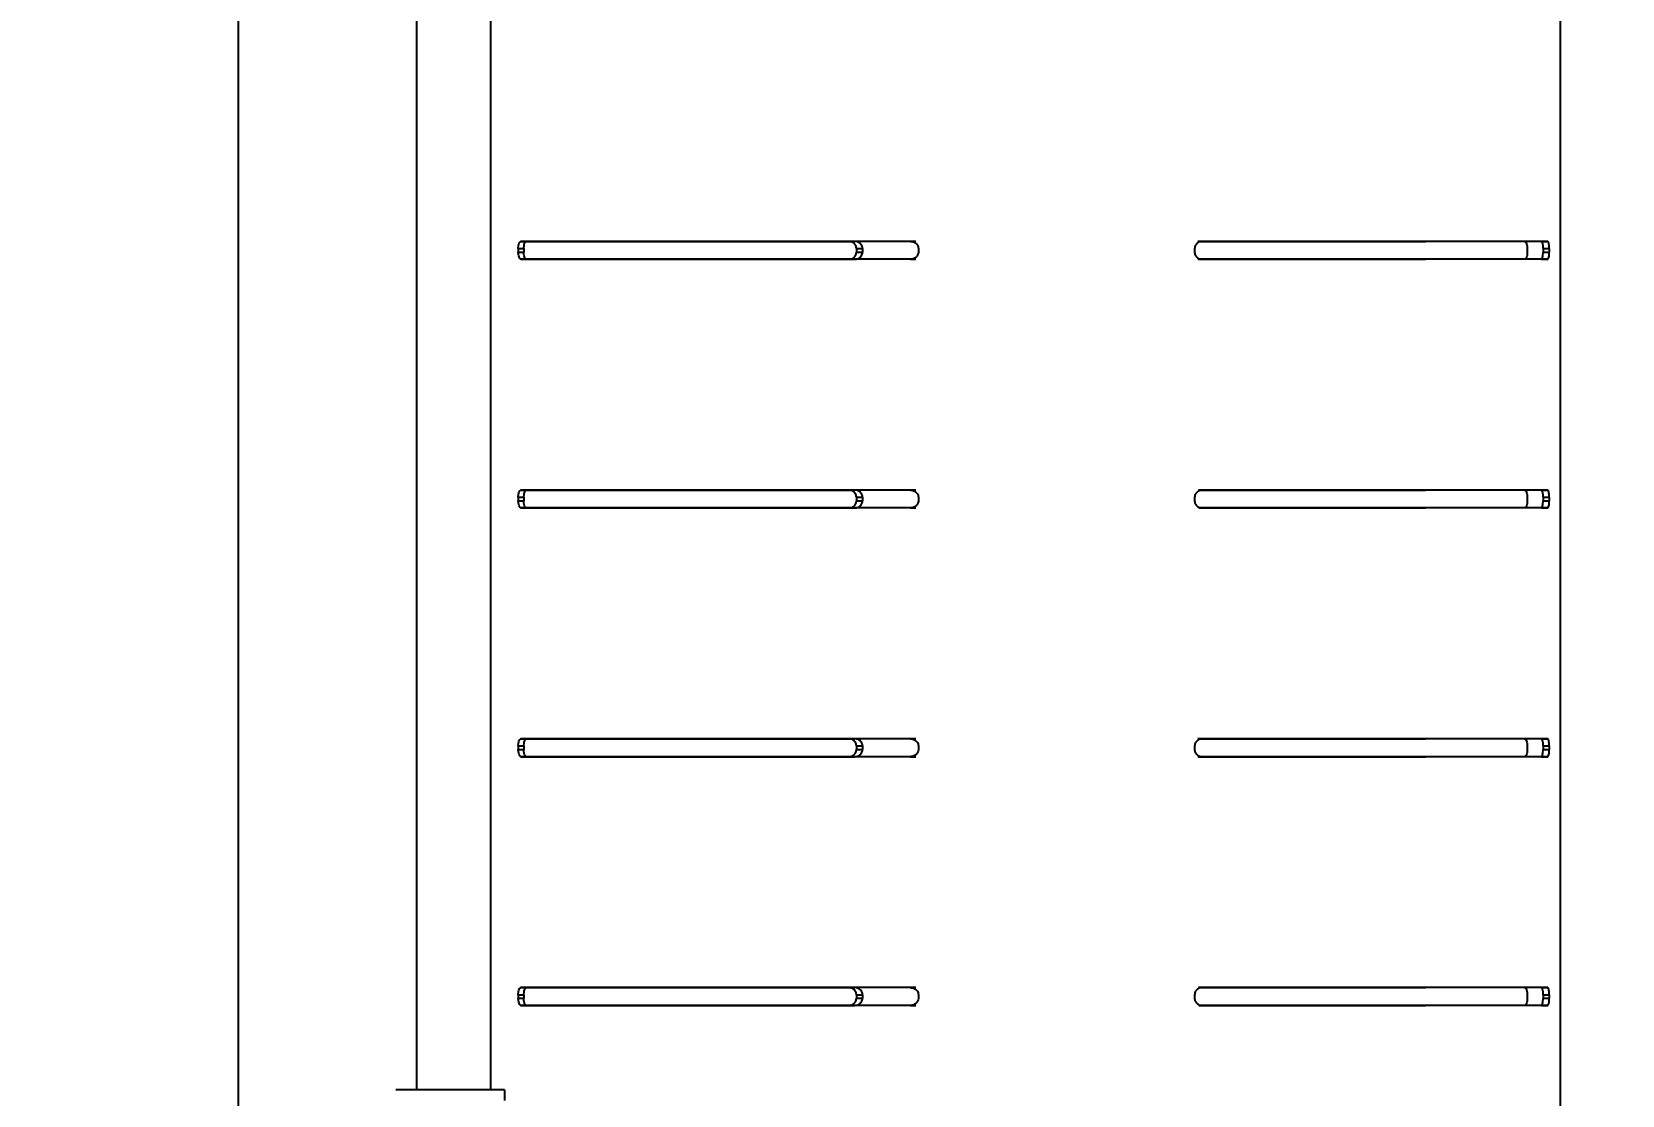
# Model space of a CAD drawing. Header units: millimetres. Extents: x 10222 to 14334, y 16216 to 21206.
# Drawn here: x 12963.2 to 13409.4, y 18390 to 18688.4 of the extents above; entities that cross this region are included whole.
import ezdxf

# ---------------------------------------------------------------- set-up
doc = ezdxf.new("R2010")
doc.units = ezdxf.units.MM
doc.header["$LTSCALE"] = 3
doc.layers.add('DomyÅ›lny', color=7, linetype='Continuous')
doc.styles.get("Standard").update_dxf_attribs({"font": 'arial.ttf'})
doc.dimstyles.new('MATEUSZ', dxfattribs={"dimtxt": 35, "dimasz": 16, "dimexe": 0.18, "dimexo": 0.0625, "dimgap": 0.09, "dimtad": 0, "dimdec": 0, "dimdsep": 46, "dimtxsty": 'Standard', "dimblk": 'DOT', "dimcen": 0.09, "dimse1": 1, "dimse2": 1, "dimadec": 0, "dimazin": 0, "dimtfac": 1, "dimtdec": 0, "dimtofl": 0, "dimtmove": 0, "dimatfit": 3, "dimfxl": 1, "dimtolj": 1, "dimtzin": 0, "dimlwd": 9, "dimlwe": 9, "dimarcsym": 0})

# ---------------------------------------------------------------- blocks, each defined once
blk = doc.blocks.new('_Dot')
at = {"color": 0, "linetype": 'ByBlock', "lineweight": -2}
blk.add_line((-0.5, 0), (-1, 0), dxfattribs=at)
at = {"color": 0, "linetype": 'ByBlock', "const_width": 0.5}
blk.add_lwpolyline([(-0.25, 0, 1), (0.25, 0, 1)], format="xyb", close=True, dxfattribs=at)
blk = doc.blocks.new('*D30')
at = {"color": 0, "lineweight": 9, "transparency": 16777216}
for p, q in [((13624.53, 18962.89), (13624.53, 18598.26)), ((13624.53, 18156), (13624.53, 18520.63))]:
    blk.add_line(p, q, dxfattribs=at)
at = {"layer": 'Defpoints', "color": 0, "transparency": 16777216}
for p in [(13394.58, 18978.89), (13624.53, 18978.89), (12971.23, 18140)]:
    blk.add_point(p, dxfattribs=at)
at = {"color": 0, "lineweight": 9, "transparency": 16777216, "xscale": 16, "yscale": 16, "zscale": 16}
for p, rotation in [((13624.53, 18978.89), 90), ((13624.53, 18140), 270)]:
    blk.add_blockref('_Dot', p, dxfattribs=dict(at, rotation=rotation))
at = {"color": 0, "transparency": 16777216, "insert": (13624.53, 18559.44), "char_height": 35, "attachment_point": 5, "rotation": 90}
blk.add_mtext('\\A1;839', dxfattribs=at)
blk = doc.blocks.new('*D31')
at = {"color": 0, "lineweight": 9, "transparency": 16777216}
for p, q in [((12987.23, 18001.32), (13143.45, 18001.32)), ((13378.58, 18001.32), (13222.36, 18001.32))]:
    blk.add_line(p, q, dxfattribs=at)
at = {"layer": 'Defpoints', "color": 0, "transparency": 16777216}
for p in [(13394.58, 18978.89), (12971.23, 18140), (13394.58, 18001.32)]:
    blk.add_point(p, dxfattribs=at)
at = {"color": 0, "lineweight": 9, "transparency": 16777216, "xscale": 16, "yscale": 16, "zscale": 16, "rotation": 180}
blk.add_blockref('_Dot', (12971.23, 18001.32), dxfattribs=at)
at = {"color": 0, "lineweight": 9, "transparency": 16777216, "xscale": 16, "yscale": 16, "zscale": 16}
blk.add_blockref('_Dot', (13394.58, 18001.32), dxfattribs=at)
at = {"color": 0, "transparency": 16777216, "insert": (13182.91, 18001.32), "char_height": 35, "attachment_point": 5}
blk.add_mtext('\\A1;423', dxfattribs=at)

msp = doc.modelspace()

# ---------------------------------------------------------------- linework, layer by layer
at = {"layer": 'DomyÅ›lny'}
for p, q in [((13021.23, 18240.89), (13021.23, 18943.89)), ((13071.23, 18391.49), (13071.23, 18883.34)), ((13092.02, 18391.49), (13092.02, 18840)), ((13392.02, 18794.11), (13392.02, 18340)), ((13100.47, 18629.59), (13101.99, 18629.59)), ((13209.71, 18629.59), (13211.23, 18629.59)), ((13290.55, 18629.59), (13291.64, 18629.59)), ((13386.79, 18629.59), (13388.5, 18629.59)), ((13099.72, 18627.59), (13099.72, 18626.59)), ((13099.72, 18627.59), (13101.26, 18627.59)), ((13099.72, 18626.59), (13101.26, 18626.59)), ((13100.47, 18624.59), (13101.99, 18624.59)), ((13101.26, 18627.59), (13101.26, 18626.59)), ((13194.58, 18627.59), (13194.58, 18626.59)), ((13194.58, 18627.59), (13196.31, 18627.59)), ((13194.58, 18626.59), (13196.31, 18626.59)), ((13196.31, 18627.59), (13196.31, 18626.59)), ((13209.71, 18624.59), (13211.23, 18624.59)), ((13211.96, 18627.59), (13211.96, 18626.59)), ((13289.47, 18627.59), (13289.47, 18626.59)), ((13290.55, 18624.59), (13291.64, 18624.59)), ((13382.79, 18627.59), (13382.79, 18626.59)), ((13386.79, 18624.59), (13388.5, 18624.59)), ((13387.25, 18627.59), (13387.25, 18626.59)), ((13387.25, 18627.59), (13388.98, 18627.59)), ((13387.25, 18626.59), (13388.98, 18626.59)), ((13388.98, 18627.59), (13388.98, 18626.59)), ((13099.72, 18557.79), (13099.72, 18556.79)), ((13099.72, 18557.79), (13101.26, 18557.79)), ((13100.47, 18559.79), (13101.99, 18559.79)), ((13101.26, 18557.79), (13101.26, 18556.79)), ((13194.58, 18557.79), (13194.58, 18556.79)), ((13194.58, 18557.79), (13196.31, 18557.79)), ((13196.31, 18557.79), (13196.31, 18556.79)), ((13209.71, 18559.79), (13211.23, 18559.79)), ((13211.96, 18557.79), (13211.96, 18556.79)), ((13289.47, 18557.79), (13289.47, 18556.79)), ((13290.73, 18559.79), (13291.64, 18559.79)), ((13382.79, 18557.79), (13382.79, 18556.79)), ((13386.79, 18559.79), (13388.5, 18559.79)), ((13387.25, 18557.79), (13387.25, 18556.79)), ((13387.25, 18557.79), (13388.98, 18557.79)), ((13388.98, 18557.79), (13388.98, 18556.79)), ((13099.72, 18556.79), (13101.26, 18556.79)), ((13100.47, 18554.79), (13101.99, 18554.79)), ((13194.58, 18556.79), (13196.31, 18556.79)), ((13209.71, 18554.79), (13211.23, 18554.79)), ((13290.73, 18554.79), (13291.64, 18554.79)), ((13386.79, 18554.79), (13388.5, 18554.79)), ((13387.25, 18556.79), (13388.98, 18556.79)), ((13099.72, 18487.99), (13099.72, 18486.99)), ((13099.72, 18487.99), (13101.26, 18487.99)), ((13099.72, 18486.99), (13101.26, 18486.99)), ((13100.47, 18489.99), (13101.99, 18489.99)), ((13101.26, 18487.99), (13101.26, 18486.99)), ((13194.58, 18487.99), (13194.58, 18486.99)), ((13194.58, 18487.99), (13196.31, 18487.99)), ((13194.58, 18486.99), (13196.31, 18486.99)), ((13196.31, 18487.99), (13196.31, 18486.99)), ((13209.71, 18489.99), (13211.23, 18489.99)), ((13211.96, 18487.99), (13211.96, 18486.99)), ((13289.47, 18487.99), (13289.47, 18486.99)), ((13290.55, 18489.99), (13291.64, 18489.99)), ((13382.79, 18487.99), (13382.79, 18486.99)), ((13386.79, 18489.99), (13388.5, 18489.99)), ((13387.25, 18487.99), (13387.25, 18486.99)), ((13387.25, 18487.99), (13388.98, 18487.99)), ((13387.25, 18486.99), (13388.98, 18486.99)), ((13388.98, 18487.99), (13388.98, 18486.99)), ((13100.47, 18484.99), (13101.99, 18484.99)), ((13209.71, 18484.99), (13211.23, 18484.99)), ((13290.55, 18484.99), (13291.64, 18484.99)), ((13386.79, 18484.99), (13388.5, 18484.99)), ((13100.47, 18420.19), (13101.99, 18420.19)), ((13209.71, 18420.19), (13211.23, 18420.19)), ((13290.73, 18420.19), (13291.64, 18420.19)), ((13386.79, 18420.19), (13388.5, 18420.19)), ((13099.72, 18418.19), (13099.72, 18417.19)), ((13099.72, 18418.19), (13101.26, 18418.19)), ((13099.72, 18417.19), (13101.26, 18417.19)), ((13100.47, 18415.19), (13101.99, 18415.19)), ((13101.26, 18418.19), (13101.26, 18417.19)), ((13194.58, 18418.19), (13194.58, 18417.19)), ((13194.58, 18418.19), (13196.31, 18418.19)), ((13194.58, 18417.19), (13196.31, 18417.19)), ((13196.31, 18418.19), (13196.31, 18417.19)), ((13209.71, 18415.19), (13211.23, 18415.19)), ((13211.96, 18418.19), (13211.96, 18417.19)), ((13289.47, 18418.19), (13289.47, 18417.19)), ((13290.73, 18415.19), (13291.64, 18415.19)), ((13382.79, 18418.19), (13382.79, 18417.19)), ((13386.79, 18415.19), (13388.5, 18415.19)), ((13387.25, 18418.19), (13387.25, 18417.19)), ((13387.25, 18418.19), (13388.98, 18418.19)), ((13387.25, 18417.19), (13388.98, 18417.19)), ((13388.98, 18418.19), (13388.98, 18417.19)), ((13095.84, 18391.49), (13065.34, 18391.49)), ((13095.84, 18391.49), (13095.84, 18388.49))]:
    msp.add_line(p, q, dxfattribs=at)
for points in [[(13099.72, 18627.59, 0), (13099.72, 18627.68, 0), (13099.79, 18628.41, 0), (13099.88, 18628.82, 0), (13100, 18629.15, 0), (13100.07, 18629.28, 0), (13100.14, 18629.38, 0), (13100.22, 18629.47, 0), (13100.26, 18629.51, 0), (13100.3, 18629.54, 0), (13100.34, 18629.56, 0), (13100.38, 18629.58, 0), (13100.42, 18629.59, 0), (13100.47, 18629.59, 0)], [(13209.71, 18629.59, 0), (13100.47, 18629.59, 0)], [(13101.26, 18627.59, 0), (13101.26, 18627.67, 0), (13101.32, 18628.41, 0), (13101.41, 18628.82, 0), (13101.53, 18629.15, 0), (13101.6, 18629.28, 0), (13101.66, 18629.38, 0), (13101.74, 18629.47, 0), (13101.78, 18629.51, 0), (13101.82, 18629.54, 0), (13101.86, 18629.56, 0), (13101.9, 18629.58, 0), (13101.95, 18629.59, 0), (13101.99, 18629.59, 0)], [(13101.63, 18629.59, 0), (13136.5, 18629.59, 0), (13194.12, 18629.59, 0)], [(13211.23, 18629.59, 0), (13101.99, 18629.59, 0)], [(13194.58, 18627.59, 0), (13194.58, 18627.68, 0), (13194.54, 18627.99, 0), (13194.48, 18628.2, 0), (13194.39, 18628.41, 0), (13194.27, 18628.62, 0), (13194.12, 18628.82, 0), (13193.95, 18629, 0), (13193.76, 18629.15, 0), (13193.57, 18629.28, 0), (13193.36, 18629.38, 0), (13193.13, 18629.47, 0), (13192.9, 18629.54, 0), (13192.66, 18629.58, 0), (13192.41, 18629.59, 0)], [(13196.31, 18627.59, 0), (13196.31, 18627.67, 0), (13196.27, 18627.99, 0), (13196.21, 18628.2, 0), (13196.12, 18628.41, 0), (13196, 18628.62, 0), (13195.85, 18628.82, 0), (13195.68, 18629, 0), (13195.48, 18629.15, 0), (13195.29, 18629.28, 0), (13195.08, 18629.38, 0), (13194.85, 18629.47, 0), (13194.62, 18629.54, 0), (13194.37, 18629.58, 0), (13194.12, 18629.59, 0)], [(13209.71, 18629.59, 0), (13210.07, 18629.56, 0), (13210.43, 18629.48, 0), (13210.78, 18629.34, 0), (13210.95, 18629.26, 0), (13211.11, 18629.15, 0), (13211.42, 18628.88, 0), (13211.55, 18628.73, 0), (13211.68, 18628.55, 0), (13211.78, 18628.37, 0), (13211.87, 18628.14, 0), (13211.93, 18627.9, 0), (13211.95, 18627.78, 0), (13211.96, 18627.59, 0)], [(13291.64, 18629.59, 0), (13291.29, 18629.56, 0), (13290.95, 18629.48, 0), (13290.6, 18629.34, 0), (13290.44, 18629.26, 0), (13290.29, 18629.15, 0), (13289.98, 18628.88, 0), (13289.86, 18628.73, 0), (13289.74, 18628.55, 0), (13289.64, 18628.37, 0), (13289.55, 18628.14, 0), (13289.49, 18627.9, 0), (13289.48, 18627.78, 0), (13289.47, 18627.59, 0)], [(13382.06, 18629.59, 0), (13347.3, 18629.59, 0), (13290.37, 18629.59, 0)], [(13290.55, 18629.59, 0), (13352.76, 18629.59, 0)], [(13291.64, 18629.59, 0), (13354.26, 18629.59, 0)], [(13388.5, 18629.59, 0), (13375.66, 18629.59, 0), (13354.26, 18629.59, 0)], [(13382.06, 18629.59, 0), (13382.09, 18629.59, 0), (13382.12, 18629.58, 0), (13382.15, 18629.57, 0), (13382.18, 18629.56, 0), (13382.21, 18629.55, 0), (13382.27, 18629.51, 0), (13382.32, 18629.45, 0), (13382.38, 18629.38, 0), (13382.44, 18629.3, 0), (13382.49, 18629.21, 0), (13382.59, 18628.95, 0), (13382.68, 18628.64, 0), (13382.75, 18628.25, 0), (13382.79, 18627.59, 0)], [(13387.25, 18627.59, 0), (13387.25, 18627.67, 0), (13387.21, 18628.41, 0), (13387.08, 18629.15, 0), (13387.02, 18629.33, 0), (13386.98, 18629.41, 0), (13386.94, 18629.47, 0), (13386.91, 18629.52, 0), (13386.89, 18629.54, 0), (13386.87, 18629.56, 0), (13386.85, 18629.57, 0), (13386.83, 18629.58, 0), (13386.81, 18629.59, 0), (13386.8, 18629.59, 0), (13386.79, 18629.59, 0)], [(13388.98, 18627.59, 0), (13388.98, 18627.68, 0), (13388.94, 18628.41, 0), (13388.88, 18628.82, 0), (13388.8, 18629.15, 0), (13388.76, 18629.28, 0), (13388.72, 18629.38, 0), (13388.67, 18629.47, 0), (13388.64, 18629.51, 0), (13388.61, 18629.54, 0), (13388.59, 18629.56, 0), (13388.56, 18629.58, 0), (13388.54, 18629.58, 0), (13388.53, 18629.59, 0), (13388.52, 18629.59, 0), (13388.5, 18629.59, 0)], [(13100.47, 18624.59, 0), (13100.44, 18624.59, 0), (13100.41, 18624.6, 0), (13100.38, 18624.6, 0), (13100.35, 18624.62, 0), (13100.32, 18624.63, 0), (13100.26, 18624.67, 0), (13100.2, 18624.72, 0), (13100.14, 18624.79, 0), (13100.08, 18624.88, 0), (13100.03, 18624.97, 0), (13099.92, 18625.23, 0), (13099.83, 18625.53, 0), (13099.77, 18625.92, 0), (13099.72, 18626.59, 0)], [(13209.71, 18624.59, 0), (13100.47, 18624.59, 0)], [(13101.99, 18624.59, 0), (13101.96, 18624.59, 0), (13101.93, 18624.6, 0), (13101.9, 18624.6, 0), (13101.87, 18624.62, 0), (13101.84, 18624.63, 0), (13101.78, 18624.67, 0), (13101.72, 18624.72, 0), (13101.67, 18624.79, 0), (13101.61, 18624.88, 0), (13101.56, 18624.97, 0), (13101.45, 18625.23, 0), (13101.37, 18625.53, 0), (13101.3, 18625.92, 0), (13101.26, 18626.59, 0)], [(13101.63, 18624.59, 0), (13136.5, 18624.59, 0), (13194.12, 18624.59, 0)], [(13211.23, 18624.59, 0), (13101.99, 18624.59, 0)], [(13192.41, 18624.59, 0), (13192.76, 18624.62, 0), (13193.1, 18624.69, 0), (13193.44, 18624.83, 0), (13193.6, 18624.92, 0), (13193.76, 18625.03, 0), (13194.06, 18625.3, 0), (13194.19, 18625.45, 0), (13194.31, 18625.62, 0), (13194.41, 18625.81, 0), (13194.5, 18626.04, 0), (13194.55, 18626.28, 0), (13194.57, 18626.4, 0), (13194.58, 18626.59, 0)], [(13194.12, 18624.59, 0), (13194.47, 18624.62, 0), (13194.82, 18624.69, 0), (13195.17, 18624.83, 0), (13195.33, 18624.92, 0), (13195.49, 18625.03, 0), (13195.79, 18625.29, 0), (13195.92, 18625.44, 0), (13196.04, 18625.62, 0), (13196.14, 18625.81, 0), (13196.23, 18626.04, 0), (13196.28, 18626.27, 0), (13196.3, 18626.4, 0), (13196.31, 18626.59, 0)], [(13211.96, 18626.59, 0), (13211.96, 18626.5, 0), (13211.91, 18626.18, 0), (13211.85, 18625.98, 0), (13211.76, 18625.76, 0), (13211.64, 18625.56, 0), (13211.48, 18625.36, 0), (13211.31, 18625.18, 0), (13211.11, 18625.02, 0), (13210.91, 18624.9, 0), (13210.7, 18624.79, 0), (13210.46, 18624.7, 0), (13210.22, 18624.64, 0), (13209.97, 18624.6, 0), (13209.71, 18624.59, 0)], [(13289.47, 18626.59, 0), (13289.47, 18626.5, 0), (13289.51, 18626.18, 0), (13289.57, 18625.98, 0), (13289.66, 18625.76, 0), (13289.78, 18625.56, 0), (13289.93, 18625.36, 0), (13290.1, 18625.18, 0), (13290.29, 18625.02, 0), (13290.48, 18624.9, 0), (13290.69, 18624.79, 0), (13290.92, 18624.7, 0), (13291.15, 18624.64, 0), (13291.39, 18624.6, 0), (13291.64, 18624.59, 0)], [(13382.06, 18624.59, 0), (13347.3, 18624.59, 0), (13290.37, 18624.59, 0)], [(13290.55, 18624.59, 0), (13352.76, 18624.59, 0)], [(13291.64, 18624.59, 0), (13354.26, 18624.59, 0)], [(13388.5, 18624.59, 0), (13375.66, 18624.59, 0), (13354.26, 18624.59, 0)], [(13382.79, 18626.59, 0), (13382.79, 18626.5, 0), (13382.72, 18625.77, 0), (13382.64, 18625.36, 0), (13382.52, 18625.02, 0), (13382.45, 18624.9, 0), (13382.38, 18624.79, 0), (13382.31, 18624.7, 0), (13382.27, 18624.67, 0), (13382.23, 18624.64, 0), (13382.19, 18624.62, 0), (13382.14, 18624.6, 0), (13382.1, 18624.59, 0), (13382.06, 18624.59, 0)], [(13386.79, 18624.59, 0), (13386.8, 18624.59, 0), (13386.82, 18624.6, 0), (13386.84, 18624.6, 0), (13386.86, 18624.62, 0), (13386.88, 18624.63, 0), (13386.9, 18624.65, 0), (13386.94, 18624.69, 0), (13386.97, 18624.76, 0), (13387.04, 18624.92, 0), (13387.11, 18625.16, 0), (13387.17, 18625.44, 0), (13387.25, 18626.59, 0)], [(13388.5, 18624.59, 0), (13388.52, 18624.59, 0), (13388.54, 18624.6, 0), (13388.56, 18624.6, 0), (13388.58, 18624.62, 0), (13388.6, 18624.63, 0), (13388.62, 18624.65, 0), (13388.66, 18624.69, 0), (13388.7, 18624.76, 0), (13388.77, 18624.92, 0), (13388.84, 18625.16, 0), (13388.9, 18625.45, 0), (13388.98, 18626.59, 0)], [(13099.72, 18557.79, 0), (13099.72, 18557.88, 0), (13099.79, 18558.61, 0), (13099.88, 18559.02, 0), (13100, 18559.35, 0), (13100.07, 18559.48, 0), (13100.14, 18559.58, 0), (13100.22, 18559.67, 0), (13100.26, 18559.71, 0), (13100.3, 18559.74, 0), (13100.34, 18559.76, 0), (13100.38, 18559.78, 0), (13100.42, 18559.79, 0), (13100.47, 18559.79, 0)], [(13209.71, 18559.79, 0), (13100.47, 18559.79, 0)], [(13101.26, 18557.79, 0), (13101.26, 18557.87, 0), (13101.32, 18558.61, 0), (13101.41, 18559.02, 0), (13101.53, 18559.35, 0), (13101.6, 18559.48, 0), (13101.66, 18559.58, 0), (13101.74, 18559.67, 0), (13101.78, 18559.71, 0), (13101.82, 18559.74, 0), (13101.86, 18559.76, 0), (13101.9, 18559.78, 0), (13101.95, 18559.79, 0), (13101.99, 18559.79, 0)], [(13101.63, 18559.79, 0), (13136.5, 18559.79, 0), (13194.12, 18559.79, 0)], [(13211.23, 18559.79, 0), (13101.99, 18559.79, 0)], [(13194.58, 18557.79, 0), (13194.58, 18557.88, 0), (13194.54, 18558.19, 0), (13194.48, 18558.4, 0), (13194.39, 18558.61, 0), (13194.27, 18558.82, 0), (13194.12, 18559.02, 0), (13193.95, 18559.2, 0), (13193.76, 18559.35, 0), (13193.57, 18559.48, 0), (13193.36, 18559.58, 0), (13193.13, 18559.67, 0), (13192.9, 18559.74, 0), (13192.66, 18559.78, 0), (13192.41, 18559.79, 0)], [(13196.31, 18557.79, 0), (13196.31, 18557.87, 0), (13196.27, 18558.19, 0), (13196.21, 18558.4, 0), (13196.12, 18558.61, 0), (13196, 18558.82, 0), (13195.85, 18559.02, 0), (13195.68, 18559.2, 0), (13195.48, 18559.35, 0), (13195.29, 18559.48, 0), (13195.08, 18559.58, 0), (13194.85, 18559.67, 0), (13194.62, 18559.74, 0), (13194.37, 18559.78, 0), (13194.12, 18559.79, 0)], [(13209.71, 18559.79, 0), (13210.07, 18559.76, 0), (13210.43, 18559.68, 0), (13210.78, 18559.54, 0), (13210.95, 18559.46, 0), (13211.11, 18559.35, 0), (13211.42, 18559.08, 0), (13211.55, 18558.93, 0), (13211.68, 18558.75, 0), (13211.78, 18558.57, 0), (13211.87, 18558.34, 0), (13211.93, 18558.1, 0), (13211.95, 18557.98, 0), (13211.96, 18557.79, 0)], [(13291.64, 18559.79, 0), (13291.29, 18559.76, 0), (13290.95, 18559.68, 0), (13290.6, 18559.54, 0), (13290.44, 18559.46, 0), (13290.29, 18559.35, 0), (13289.98, 18559.08, 0), (13289.86, 18558.93, 0), (13289.74, 18558.75, 0), (13289.64, 18558.57, 0), (13289.55, 18558.34, 0), (13289.49, 18558.1, 0), (13289.48, 18557.98, 0), (13289.47, 18557.79, 0)], [(13382.06, 18559.79, 0), (13347.37, 18559.79, 0), (13290.55, 18559.79, 0)], [(13290.73, 18559.79, 0), (13352.76, 18559.79, 0)], [(13291.64, 18559.79, 0), (13354.26, 18559.79, 0)], [(13388.5, 18559.79, 0), (13375.66, 18559.79, 0), (13354.26, 18559.79, 0)], [(13382.06, 18559.79, 0), (13382.09, 18559.79, 0), (13382.12, 18559.78, 0), (13382.15, 18559.77, 0), (13382.18, 18559.76, 0), (13382.21, 18559.75, 0), (13382.27, 18559.71, 0), (13382.32, 18559.65, 0), (13382.38, 18559.58, 0), (13382.44, 18559.5, 0), (13382.49, 18559.41, 0), (13382.59, 18559.15, 0), (13382.68, 18558.84, 0), (13382.75, 18558.45, 0), (13382.79, 18557.79, 0)], [(13387.25, 18557.79, 0), (13387.25, 18557.87, 0), (13387.21, 18558.61, 0), (13387.08, 18559.35, 0), (13387.02, 18559.53, 0), (13386.98, 18559.61, 0), (13386.94, 18559.67, 0), (13386.91, 18559.72, 0), (13386.89, 18559.74, 0), (13386.87, 18559.76, 0), (13386.85, 18559.77, 0), (13386.83, 18559.78, 0), (13386.81, 18559.79, 0), (13386.8, 18559.79, 0), (13386.79, 18559.79, 0)], [(13388.98, 18557.79, 0), (13388.98, 18557.88, 0), (13388.94, 18558.61, 0), (13388.88, 18559.02, 0), (13388.8, 18559.35, 0), (13388.76, 18559.48, 0), (13388.72, 18559.58, 0), (13388.67, 18559.67, 0), (13388.64, 18559.71, 0), (13388.61, 18559.74, 0), (13388.59, 18559.76, 0), (13388.56, 18559.78, 0), (13388.54, 18559.78, 0), (13388.53, 18559.79, 0), (13388.52, 18559.79, 0), (13388.5, 18559.79, 0)], [(13100.47, 18554.79, 0), (13100.44, 18554.79, 0), (13100.41, 18554.8, 0), (13100.38, 18554.8, 0), (13100.35, 18554.82, 0), (13100.32, 18554.83, 0), (13100.26, 18554.87, 0), (13100.2, 18554.92, 0), (13100.14, 18554.99, 0), (13100.08, 18555.08, 0), (13100.03, 18555.17, 0), (13099.92, 18555.43, 0), (13099.83, 18555.73, 0), (13099.77, 18556.12, 0), (13099.72, 18556.79, 0)], [(13209.71, 18554.79, 0), (13100.47, 18554.79, 0)], [(13101.99, 18554.79, 0), (13101.96, 18554.79, 0), (13101.93, 18554.8, 0), (13101.9, 18554.8, 0), (13101.87, 18554.82, 0), (13101.84, 18554.83, 0), (13101.78, 18554.87, 0), (13101.72, 18554.92, 0), (13101.67, 18554.99, 0), (13101.61, 18555.08, 0), (13101.56, 18555.17, 0), (13101.45, 18555.43, 0), (13101.37, 18555.73, 0), (13101.3, 18556.12, 0), (13101.26, 18556.79, 0)], [(13101.63, 18554.79, 0), (13136.5, 18554.79, 0), (13194.12, 18554.79, 0)], [(13210.54, 18554.79, 0), (13101.99, 18554.79, 0)], [(13192.41, 18554.79, 0), (13192.76, 18554.82, 0), (13193.1, 18554.89, 0), (13193.44, 18555.03, 0), (13193.6, 18555.12, 0), (13193.76, 18555.23, 0), (13194.06, 18555.5, 0), (13194.19, 18555.65, 0), (13194.31, 18555.82, 0), (13194.41, 18556.01, 0), (13194.5, 18556.24, 0), (13194.55, 18556.48, 0), (13194.57, 18556.6, 0), (13194.58, 18556.79, 0)], [(13194.12, 18554.79, 0), (13194.47, 18554.82, 0), (13194.82, 18554.89, 0), (13195.17, 18555.03, 0), (13195.33, 18555.12, 0), (13195.49, 18555.23, 0), (13195.79, 18555.49, 0), (13195.92, 18555.64, 0), (13196.04, 18555.82, 0), (13196.14, 18556.01, 0), (13196.23, 18556.24, 0), (13196.28, 18556.47, 0), (13196.3, 18556.6, 0), (13196.31, 18556.79, 0)], [(13211.96, 18556.79, 0), (13211.96, 18556.7, 0), (13211.91, 18556.38, 0), (13211.85, 18556.18, 0), (13211.76, 18555.96, 0), (13211.64, 18555.76, 0), (13211.48, 18555.56, 0), (13211.31, 18555.38, 0), (13211.11, 18555.22, 0), (13210.91, 18555.1, 0), (13210.7, 18554.99, 0), (13210.46, 18554.9, 0), (13210.22, 18554.84, 0), (13209.97, 18554.8, 0), (13209.71, 18554.79, 0)], [(13289.47, 18556.79, 0), (13289.47, 18556.7, 0), (13289.51, 18556.38, 0), (13289.57, 18556.18, 0), (13289.66, 18555.96, 0), (13289.78, 18555.76, 0), (13289.93, 18555.56, 0), (13290.1, 18555.38, 0), (13290.29, 18555.22, 0), (13290.48, 18555.1, 0), (13290.69, 18554.99, 0), (13290.92, 18554.9, 0), (13291.15, 18554.84, 0), (13291.39, 18554.8, 0), (13291.64, 18554.79, 0)], [(13382.06, 18554.79, 0), (13347.37, 18554.79, 0), (13290.55, 18554.79, 0)], [(13290.73, 18554.79, 0), (13352.76, 18554.79, 0)], [(13291.64, 18554.79, 0), (13354.26, 18554.79, 0)], [(13388.5, 18554.79, 0), (13375.66, 18554.79, 0), (13354.26, 18554.79, 0)], [(13382.79, 18556.79, 0), (13382.79, 18556.7, 0), (13382.72, 18555.97, 0), (13382.64, 18555.56, 0), (13382.52, 18555.22, 0), (13382.45, 18555.1, 0), (13382.38, 18554.99, 0), (13382.31, 18554.9, 0), (13382.27, 18554.87, 0), (13382.23, 18554.84, 0), (13382.19, 18554.82, 0), (13382.14, 18554.8, 0), (13382.1, 18554.79, 0), (13382.06, 18554.79, 0)], [(13386.79, 18554.79, 0), (13386.8, 18554.79, 0), (13386.82, 18554.8, 0), (13386.84, 18554.8, 0), (13386.86, 18554.82, 0), (13386.88, 18554.83, 0), (13386.9, 18554.85, 0), (13386.94, 18554.89, 0), (13386.97, 18554.96, 0), (13387.04, 18555.12, 0), (13387.11, 18555.36, 0), (13387.17, 18555.64, 0), (13387.25, 18556.79, 0)], [(13388.5, 18554.79, 0), (13388.52, 18554.79, 0), (13388.54, 18554.8, 0), (13388.56, 18554.8, 0), (13388.58, 18554.82, 0), (13388.6, 18554.83, 0), (13388.62, 18554.85, 0), (13388.66, 18554.89, 0), (13388.7, 18554.96, 0), (13388.77, 18555.12, 0), (13388.84, 18555.36, 0), (13388.9, 18555.65, 0), (13388.98, 18556.79, 0)], [(13099.72, 18487.99, 0), (13099.72, 18488.08, 0), (13099.79, 18488.81, 0), (13099.88, 18489.22, 0), (13100, 18489.55, 0), (13100.07, 18489.68, 0), (13100.14, 18489.78, 0), (13100.22, 18489.87, 0), (13100.26, 18489.91, 0), (13100.3, 18489.94, 0), (13100.34, 18489.96, 0), (13100.38, 18489.98, 0), (13100.42, 18489.99, 0), (13100.47, 18489.99, 0)], [(13100.47, 18484.99, 0), (13100.44, 18484.99, 0), (13100.41, 18485, 0), (13100.38, 18485, 0), (13100.35, 18485.02, 0), (13100.32, 18485.03, 0), (13100.26, 18485.07, 0), (13100.2, 18485.12, 0), (13100.14, 18485.19, 0), (13100.08, 18485.28, 0), (13100.03, 18485.37, 0), (13099.92, 18485.63, 0), (13099.83, 18485.93, 0), (13099.77, 18486.32, 0), (13099.72, 18486.99, 0)], [(13209.71, 18489.99, 0), (13100.47, 18489.99, 0)], [(13101.26, 18487.99, 0), (13101.26, 18488.07, 0), (13101.32, 18488.81, 0), (13101.41, 18489.22, 0), (13101.53, 18489.55, 0), (13101.6, 18489.68, 0), (13101.66, 18489.78, 0), (13101.74, 18489.87, 0), (13101.78, 18489.91, 0), (13101.82, 18489.94, 0), (13101.86, 18489.96, 0), (13101.9, 18489.98, 0), (13101.95, 18489.99, 0), (13101.99, 18489.99, 0)], [(13101.99, 18484.99, 0), (13101.96, 18484.99, 0), (13101.93, 18485, 0), (13101.9, 18485, 0), (13101.87, 18485.02, 0), (13101.84, 18485.03, 0), (13101.78, 18485.07, 0), (13101.72, 18485.12, 0), (13101.67, 18485.19, 0), (13101.61, 18485.28, 0), (13101.56, 18485.37, 0), (13101.45, 18485.63, 0), (13101.37, 18485.93, 0), (13101.3, 18486.32, 0), (13101.26, 18486.99, 0)], [(13101.45, 18489.99, 0), (13136.29, 18489.99, 0), (13194.12, 18489.99, 0)], [(13211.23, 18489.99, 0), (13101.99, 18489.99, 0)], [(13194.58, 18487.99, 0), (13194.58, 18488.08, 0), (13194.54, 18488.39, 0), (13194.48, 18488.6, 0), (13194.39, 18488.81, 0), (13194.27, 18489.02, 0), (13194.12, 18489.22, 0), (13193.95, 18489.4, 0), (13193.76, 18489.55, 0), (13193.57, 18489.68, 0), (13193.36, 18489.78, 0), (13193.13, 18489.87, 0), (13192.9, 18489.94, 0), (13192.66, 18489.98, 0), (13192.41, 18489.99, 0)], [(13192.41, 18484.99, 0), (13192.76, 18485.02, 0), (13193.1, 18485.09, 0), (13193.44, 18485.23, 0), (13193.6, 18485.32, 0), (13193.76, 18485.43, 0), (13194.06, 18485.7, 0), (13194.19, 18485.85, 0), (13194.31, 18486.02, 0), (13194.41, 18486.21, 0), (13194.5, 18486.44, 0), (13194.55, 18486.68, 0), (13194.57, 18486.8, 0), (13194.58, 18486.99, 0)], [(13196.31, 18487.99, 0), (13196.31, 18488.07, 0), (13196.27, 18488.39, 0), (13196.21, 18488.6, 0), (13196.12, 18488.81, 0), (13196, 18489.02, 0), (13195.85, 18489.22, 0), (13195.68, 18489.4, 0), (13195.48, 18489.55, 0), (13195.29, 18489.68, 0), (13195.08, 18489.78, 0), (13194.85, 18489.87, 0), (13194.62, 18489.94, 0), (13194.37, 18489.98, 0), (13194.12, 18489.99, 0)], [(13194.12, 18484.99, 0), (13194.47, 18485.02, 0), (13194.82, 18485.09, 0), (13195.17, 18485.23, 0), (13195.33, 18485.32, 0), (13195.49, 18485.43, 0), (13195.79, 18485.69, 0), (13195.92, 18485.84, 0), (13196.04, 18486.02, 0), (13196.14, 18486.21, 0), (13196.23, 18486.44, 0), (13196.28, 18486.67, 0), (13196.3, 18486.8, 0), (13196.31, 18486.99, 0)], [(13209.71, 18489.99, 0), (13210.07, 18489.96, 0), (13210.43, 18489.88, 0), (13210.78, 18489.74, 0), (13210.95, 18489.66, 0), (13211.11, 18489.55, 0), (13211.42, 18489.28, 0), (13211.55, 18489.13, 0), (13211.68, 18488.95, 0), (13211.78, 18488.77, 0), (13211.87, 18488.54, 0), (13211.93, 18488.3, 0), (13211.95, 18488.18, 0), (13211.96, 18487.99, 0)], [(13211.96, 18486.99, 0), (13211.96, 18486.9, 0), (13211.91, 18486.58, 0), (13211.85, 18486.38, 0), (13211.76, 18486.16, 0), (13211.64, 18485.96, 0), (13211.48, 18485.76, 0), (13211.31, 18485.58, 0), (13211.11, 18485.42, 0), (13210.91, 18485.3, 0), (13210.7, 18485.19, 0), (13210.46, 18485.1, 0), (13210.22, 18485.04, 0), (13209.97, 18485, 0), (13209.71, 18484.99, 0)], [(13291.64, 18489.99, 0), (13291.29, 18489.96, 0), (13290.95, 18489.88, 0), (13290.6, 18489.74, 0), (13290.44, 18489.66, 0), (13290.29, 18489.55, 0), (13289.98, 18489.28, 0), (13289.86, 18489.13, 0), (13289.74, 18488.95, 0), (13289.64, 18488.77, 0), (13289.55, 18488.54, 0), (13289.49, 18488.3, 0), (13289.48, 18488.18, 0), (13289.47, 18487.99, 0)], [(13289.47, 18486.99, 0), (13289.47, 18486.9, 0), (13289.51, 18486.58, 0), (13289.57, 18486.38, 0), (13289.66, 18486.16, 0), (13289.78, 18485.96, 0), (13289.93, 18485.76, 0), (13290.1, 18485.58, 0), (13290.29, 18485.42, 0), (13290.48, 18485.3, 0), (13290.69, 18485.19, 0), (13290.92, 18485.1, 0), (13291.15, 18485.04, 0), (13291.39, 18485, 0), (13291.64, 18484.99, 0)], [(13382.06, 18489.99, 0), (13347.3, 18489.99, 0), (13290.37, 18489.99, 0)], [(13290.55, 18489.99, 0), (13352.76, 18489.99, 0)], [(13291.64, 18489.99, 0), (13354.26, 18489.99, 0)], [(13388.5, 18489.99, 0), (13375.66, 18489.99, 0), (13354.26, 18489.99, 0)], [(13382.06, 18489.99, 0), (13382.09, 18489.99, 0), (13382.12, 18489.98, 0), (13382.15, 18489.97, 0), (13382.18, 18489.96, 0), (13382.21, 18489.95, 0), (13382.27, 18489.91, 0), (13382.32, 18489.85, 0), (13382.38, 18489.78, 0), (13382.44, 18489.7, 0), (13382.49, 18489.61, 0), (13382.59, 18489.35, 0), (13382.68, 18489.04, 0), (13382.75, 18488.65, 0), (13382.79, 18487.99, 0)], [(13382.79, 18486.99, 0), (13382.79, 18486.9, 0), (13382.72, 18486.17, 0), (13382.64, 18485.76, 0), (13382.52, 18485.42, 0), (13382.45, 18485.3, 0), (13382.38, 18485.19, 0), (13382.31, 18485.1, 0), (13382.27, 18485.07, 0), (13382.23, 18485.04, 0), (13382.19, 18485.02, 0), (13382.14, 18485, 0), (13382.1, 18484.99, 0), (13382.06, 18484.99, 0)], [(13387.25, 18487.99, 0), (13387.25, 18488.07, 0), (13387.21, 18488.81, 0), (13387.08, 18489.55, 0), (13387.02, 18489.73, 0), (13386.98, 18489.81, 0), (13386.94, 18489.87, 0), (13386.91, 18489.92, 0), (13386.89, 18489.94, 0), (13386.87, 18489.96, 0), (13386.85, 18489.97, 0), (13386.83, 18489.98, 0), (13386.81, 18489.99, 0), (13386.8, 18489.99, 0), (13386.79, 18489.99, 0)], [(13386.79, 18484.99, 0), (13386.8, 18484.99, 0), (13386.82, 18485, 0), (13386.84, 18485, 0), (13386.86, 18485.02, 0), (13386.88, 18485.03, 0), (13386.9, 18485.05, 0), (13386.94, 18485.09, 0), (13386.97, 18485.16, 0), (13387.04, 18485.32, 0), (13387.11, 18485.56, 0), (13387.17, 18485.84, 0), (13387.25, 18486.99, 0)], [(13388.98, 18487.99, 0), (13388.98, 18488.08, 0), (13388.94, 18488.81, 0), (13388.88, 18489.22, 0), (13388.8, 18489.55, 0), (13388.76, 18489.68, 0), (13388.72, 18489.78, 0), (13388.67, 18489.87, 0), (13388.64, 18489.91, 0), (13388.61, 18489.94, 0), (13388.59, 18489.96, 0), (13388.56, 18489.98, 0), (13388.54, 18489.98, 0), (13388.53, 18489.99, 0), (13388.52, 18489.99, 0), (13388.5, 18489.99, 0)], [(13388.5, 18484.99, 0), (13388.52, 18484.99, 0), (13388.54, 18485, 0), (13388.56, 18485, 0), (13388.58, 18485.02, 0), (13388.6, 18485.03, 0), (13388.62, 18485.05, 0), (13388.66, 18485.09, 0), (13388.7, 18485.16, 0), (13388.77, 18485.32, 0), (13388.84, 18485.56, 0), (13388.9, 18485.85, 0), (13388.98, 18486.99, 0)], [(13209.71, 18484.99, 0), (13100.47, 18484.99, 0)], [(13101.63, 18484.99, 0), (13136.5, 18484.99, 0), (13194.12, 18484.99, 0)], [(13211.23, 18484.99, 0), (13101.99, 18484.99, 0)], [(13382.06, 18484.99, 0), (13347.3, 18484.99, 0), (13290.37, 18484.99, 0)], [(13290.55, 18484.99, 0), (13352.76, 18484.99, 0)], [(13291.64, 18484.99, 0), (13354.26, 18484.99, 0)], [(13388.5, 18484.99, 0), (13375.66, 18484.99, 0), (13354.26, 18484.99, 0)], [(13099.72, 18418.19, 0), (13099.72, 18418.28, 0), (13099.79, 18419.01, 0), (13099.88, 18419.42, 0), (13100, 18419.75, 0), (13100.07, 18419.88, 0), (13100.14, 18419.98, 0), (13100.22, 18420.07, 0), (13100.26, 18420.11, 0), (13100.3, 18420.14, 0), (13100.34, 18420.16, 0), (13100.38, 18420.18, 0), (13100.42, 18420.19, 0), (13100.47, 18420.19, 0)], [(13209.71, 18420.19, 0), (13100.47, 18420.19, 0)], [(13101.26, 18418.19, 0), (13101.26, 18418.27, 0), (13101.32, 18419.01, 0), (13101.41, 18419.42, 0), (13101.53, 18419.75, 0), (13101.6, 18419.88, 0), (13101.66, 18419.98, 0), (13101.74, 18420.07, 0), (13101.78, 18420.11, 0), (13101.82, 18420.14, 0), (13101.86, 18420.16, 0), (13101.9, 18420.18, 0), (13101.95, 18420.19, 0), (13101.99, 18420.19, 0)], [(13101.63, 18420.19, 0), (13136.5, 18420.19, 0), (13194.12, 18420.19, 0)], [(13211.23, 18420.19, 0), (13101.99, 18420.19, 0)], [(13194.58, 18418.19, 0), (13194.58, 18418.28, 0), (13194.54, 18418.59, 0), (13194.48, 18418.8, 0), (13194.39, 18419.01, 0), (13194.27, 18419.22, 0), (13194.12, 18419.42, 0), (13193.95, 18419.6, 0), (13193.76, 18419.75, 0), (13193.57, 18419.88, 0), (13193.36, 18419.98, 0), (13193.13, 18420.07, 0), (13192.9, 18420.14, 0), (13192.66, 18420.18, 0), (13192.41, 18420.19, 0)], [(13196.31, 18418.19, 0), (13196.31, 18418.27, 0), (13196.27, 18418.59, 0), (13196.21, 18418.8, 0), (13196.12, 18419.01, 0), (13196, 18419.22, 0), (13195.85, 18419.42, 0), (13195.68, 18419.6, 0), (13195.48, 18419.75, 0), (13195.29, 18419.88, 0), (13195.08, 18419.98, 0), (13194.85, 18420.07, 0), (13194.62, 18420.14, 0), (13194.37, 18420.18, 0), (13194.12, 18420.19, 0)], [(13209.71, 18420.19, 0), (13210.07, 18420.16, 0), (13210.43, 18420.08, 0), (13210.78, 18419.94, 0), (13210.95, 18419.86, 0), (13211.11, 18419.75, 0), (13211.42, 18419.48, 0), (13211.55, 18419.33, 0), (13211.68, 18419.15, 0), (13211.78, 18418.97, 0), (13211.87, 18418.74, 0), (13211.93, 18418.5, 0), (13211.95, 18418.38, 0), (13211.96, 18418.19, 0)], [(13291.64, 18420.19, 0), (13291.29, 18420.16, 0), (13290.95, 18420.08, 0), (13290.6, 18419.94, 0), (13290.44, 18419.86, 0), (13290.29, 18419.75, 0), (13289.98, 18419.48, 0), (13289.86, 18419.33, 0), (13289.74, 18419.15, 0), (13289.64, 18418.97, 0), (13289.55, 18418.74, 0), (13289.49, 18418.5, 0), (13289.48, 18418.38, 0), (13289.47, 18418.19, 0)], [(13382.06, 18420.19, 0), (13347.37, 18420.19, 0), (13290.55, 18420.19, 0)], [(13290.73, 18420.19, 0), (13352.76, 18420.19, 0)], [(13291.64, 18420.19, 0), (13354.26, 18420.19, 0)], [(13388.5, 18420.19, 0), (13375.66, 18420.19, 0), (13354.26, 18420.19, 0)], [(13382.06, 18420.19, 0), (13382.09, 18420.19, 0), (13382.12, 18420.18, 0), (13382.15, 18420.17, 0), (13382.18, 18420.16, 0), (13382.21, 18420.15, 0), (13382.27, 18420.11, 0), (13382.32, 18420.05, 0), (13382.38, 18419.98, 0), (13382.44, 18419.9, 0), (13382.49, 18419.81, 0), (13382.59, 18419.55, 0), (13382.68, 18419.24, 0), (13382.75, 18418.85, 0), (13382.79, 18418.19, 0)], [(13387.25, 18418.19, 0), (13387.25, 18418.27, 0), (13387.21, 18419.01, 0), (13387.08, 18419.75, 0), (13387.02, 18419.93, 0), (13386.98, 18420.01, 0), (13386.94, 18420.07, 0), (13386.91, 18420.12, 0), (13386.89, 18420.14, 0), (13386.87, 18420.16, 0), (13386.85, 18420.17, 0), (13386.83, 18420.18, 0), (13386.81, 18420.19, 0), (13386.8, 18420.19, 0), (13386.79, 18420.19, 0)], [(13388.98, 18418.19, 0), (13388.98, 18418.28, 0), (13388.94, 18419.01, 0), (13388.88, 18419.42, 0), (13388.8, 18419.75, 0), (13388.76, 18419.88, 0), (13388.72, 18419.98, 0), (13388.67, 18420.07, 0), (13388.64, 18420.11, 0), (13388.61, 18420.14, 0), (13388.59, 18420.16, 0), (13388.56, 18420.18, 0), (13388.54, 18420.18, 0), (13388.53, 18420.19, 0), (13388.52, 18420.19, 0), (13388.5, 18420.19, 0)], [(13100.47, 18415.19, 0), (13100.44, 18415.19, 0), (13100.41, 18415.2, 0), (13100.38, 18415.2, 0), (13100.35, 18415.22, 0), (13100.32, 18415.23, 0), (13100.26, 18415.27, 0), (13100.2, 18415.32, 0), (13100.14, 18415.39, 0), (13100.08, 18415.48, 0), (13100.03, 18415.57, 0), (13099.92, 18415.83, 0), (13099.83, 18416.13, 0), (13099.77, 18416.52, 0), (13099.72, 18417.19, 0)], [(13209.71, 18415.19, 0), (13100.47, 18415.19, 0)], [(13101.99, 18415.19, 0), (13101.96, 18415.19, 0), (13101.93, 18415.2, 0), (13101.9, 18415.2, 0), (13101.87, 18415.22, 0), (13101.84, 18415.23, 0), (13101.78, 18415.27, 0), (13101.72, 18415.32, 0), (13101.67, 18415.39, 0), (13101.61, 18415.48, 0), (13101.56, 18415.57, 0), (13101.45, 18415.83, 0), (13101.37, 18416.13, 0), (13101.3, 18416.52, 0), (13101.26, 18417.19, 0)], [(13101.63, 18415.19, 0), (13136.5, 18415.19, 0), (13194.12, 18415.19, 0)], [(13210.54, 18415.19, 0), (13101.99, 18415.19, 0)], [(13192.41, 18415.19, 0), (13192.76, 18415.22, 0), (13193.1, 18415.29, 0), (13193.44, 18415.43, 0), (13193.6, 18415.52, 0), (13193.76, 18415.63, 0), (13194.06, 18415.9, 0), (13194.19, 18416.05, 0), (13194.31, 18416.22, 0), (13194.41, 18416.41, 0), (13194.5, 18416.64, 0), (13194.55, 18416.88, 0), (13194.57, 18417, 0), (13194.58, 18417.19, 0)], [(13194.12, 18415.19, 0), (13194.47, 18415.22, 0), (13194.82, 18415.29, 0), (13195.17, 18415.43, 0), (13195.33, 18415.52, 0), (13195.49, 18415.63, 0), (13195.79, 18415.9, 0), (13195.92, 18416.04, 0), (13196.04, 18416.22, 0), (13196.14, 18416.41, 0), (13196.23, 18416.64, 0), (13196.28, 18416.87, 0), (13196.3, 18417, 0), (13196.31, 18417.19, 0)], [(13211.96, 18417.19, 0), (13211.96, 18417.1, 0), (13211.91, 18416.78, 0), (13211.85, 18416.58, 0), (13211.76, 18416.36, 0), (13211.64, 18416.16, 0), (13211.48, 18415.96, 0), (13211.31, 18415.78, 0), (13211.11, 18415.62, 0), (13210.91, 18415.5, 0), (13210.7, 18415.39, 0), (13210.46, 18415.3, 0), (13210.22, 18415.24, 0), (13209.97, 18415.2, 0), (13209.71, 18415.19, 0)], [(13289.47, 18417.19, 0), (13289.47, 18417.1, 0), (13289.51, 18416.78, 0), (13289.57, 18416.58, 0), (13289.66, 18416.36, 0), (13289.78, 18416.16, 0), (13289.93, 18415.96, 0), (13290.1, 18415.78, 0), (13290.29, 18415.62, 0), (13290.48, 18415.5, 0), (13290.69, 18415.39, 0), (13290.92, 18415.3, 0), (13291.15, 18415.24, 0), (13291.39, 18415.2, 0), (13291.64, 18415.19, 0)], [(13382.06, 18415.19, 0), (13347.37, 18415.19, 0), (13290.55, 18415.19, 0)], [(13290.73, 18415.19, 0), (13352.76, 18415.19, 0)], [(13291.64, 18415.19, 0), (13354.26, 18415.19, 0)], [(13388.5, 18415.19, 0), (13375.66, 18415.19, 0), (13354.26, 18415.19, 0)], [(13382.79, 18417.19, 0), (13382.79, 18417.1, 0), (13382.72, 18416.37, 0), (13382.64, 18415.96, 0), (13382.52, 18415.62, 0), (13382.45, 18415.5, 0), (13382.38, 18415.39, 0), (13382.31, 18415.3, 0), (13382.27, 18415.27, 0), (13382.23, 18415.24, 0), (13382.19, 18415.22, 0), (13382.14, 18415.2, 0), (13382.1, 18415.19, 0), (13382.06, 18415.19, 0)], [(13386.79, 18415.19, 0), (13386.8, 18415.19, 0), (13386.82, 18415.2, 0), (13386.84, 18415.2, 0), (13386.86, 18415.22, 0), (13386.88, 18415.23, 0), (13386.9, 18415.25, 0), (13386.94, 18415.29, 0), (13386.97, 18415.36, 0), (13387.04, 18415.52, 0), (13387.11, 18415.76, 0), (13387.17, 18416.04, 0), (13387.25, 18417.19, 0)], [(13388.5, 18415.19, 0), (13388.52, 18415.19, 0), (13388.54, 18415.2, 0), (13388.56, 18415.2, 0), (13388.58, 18415.22, 0), (13388.6, 18415.23, 0), (13388.62, 18415.25, 0), (13388.66, 18415.29, 0), (13388.7, 18415.36, 0), (13388.77, 18415.52, 0), (13388.84, 18415.76, 0), (13388.9, 18416.05, 0), (13388.98, 18417.19, 0)]]:
    msp.add_polyline3d(points, dxfattribs=at)

# ---------------------------------------------------------------- dimensions: what is measured, and where the dimension line sits
dim = msp.add_linear_dim(base=(13624.53, 18978.89), p1=(12971.23, 18140), p2=(13394.58, 18978.89), angle=90, dimstyle='MATEUSZ')
dim.commit()
dim.dimension.update_dxf_attribs({"geometry": '*D30', "text_midpoint": (13624.53, 18559.44)})
dim = msp.add_linear_dim(base=(13394.58, 18001.32), p1=(12971.23, 18140), p2=(13394.58, 18978.89), dimstyle='MATEUSZ')
dim.commit()
dim.dimension.update_dxf_attribs({"geometry": '*D31', "text_midpoint": (13182.91, 18001.32)})

doc.saveas('drawing.dxf')
